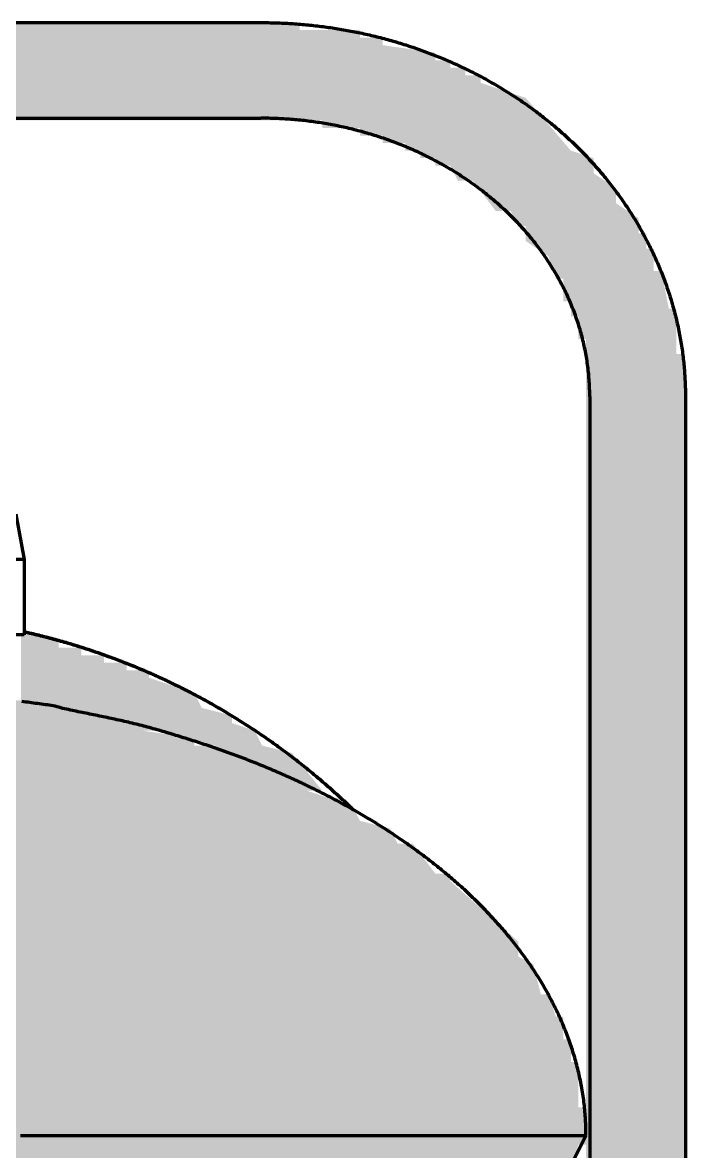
# Model space of a CAD drawing. Header units: millimetres. Extents: x 0 to 420, y 0 to 297.
# Drawn here: x 95.27 to 104.07, y 225.51 to 240.5 of the extents above; entities that cross this region are included whole.
import ezdxf

# ---------------------------------------------------------------- set-up
doc = ezdxf.new("R2010")
doc.units = ezdxf.units.MM
doc.layers.add('01-VISIBLE', color=7, linetype='CONTINUOUS', lineweight=70)
doc.layers.add('13-GRAFICA', color=30, linetype='CONTINUOUS', lineweight=18)

msp = doc.modelspace()

# ---------------------------------------------------------------- hatches: boundary and pattern name
at = {"layer": '13-GRAFICA', "true_color": 0xb21820}
h = msp.add_hatch(color=7, dxfattribs=at)
h.dxf.hatch_style = 1
h.paths.add_polyline_path([(81.95, 219), (81.95, 236.1), (82.05, 236.1), (82.05, 236.7), (82.15, 236.7), (82.15, 237), (82.25, 237), (82.25, 237.2), (82.35, 237.2), (82.35, 237.5), (82.45, 237.5), (82.55, 237.9), (82.85, 238.1), (82.85, 238.3), (83.15, 238.5), (83.15, 238.7), (83.45, 238.8), (84.05, 239.5), (84.25, 239.5), (84.25, 239.6), (84.45, 239.6), (84.45, 239.7), (84.65, 239.7), (84.65, 239.8), (84.85, 239.8), (84.85, 239.9), (85.05, 239.9), (85.05, 240), (85.25, 240), (85.25, 240.1), (85.95, 240.2), (85.95, 240.3), (86.25, 240.3), (86.25, 240.4), (87.05, 240.4), (87.05, 240.5), (98.95, 240.5), (98.95, 240.4), (99.75, 240.4), (99.75, 240.3), (100.05, 240.3), (100.05, 240.2), (100.75, 240.1), (100.75, 240), (100.95, 240), (100.95, 239.9), (101.15, 239.9), (101.15, 239.8), (101.35, 239.8), (101.35, 239.7), (101.95, 239.5), (102.55, 238.8), (102.85, 238.7), (102.85, 238.5), (103.15, 238.3), (103.15, 238.1), (103.45, 237.9), (103.45, 237.7), (103.55, 237.7), (103.55, 237.5), (103.65, 237.5), (103.65, 237.2), (103.75, 237.2), (103.85, 236.7), (103.95, 236.7), (103.95, 236.1), (104.05, 236.1), (104.05, 219), (103.95, 219), (103.75, 218.7), (103.55, 218.7), (103.45, 218.5), (103.25, 218.5), (103.15, 218.3), (102.95, 218.3), (102.95, 215.2), (102.75, 215.2), (102.75, 236.3), (102.65, 236.3), (102.65, 236.6), (102.55, 236.6), (102.55, 236.8), (102.45, 236.8), (102.45, 237.1), (102.35, 237.1), (102.25, 237.4), (101.95, 237.6), (101.95, 237.8), (101.85, 237.8), (101.75, 238), (101.55, 238), (101.25, 238.4), (101.05, 238.4), (100.95, 238.6), (100.75, 238.6), (100.75, 238.7), (100.55, 238.7), (100.55, 238.8), (100.35, 238.8), (100.35, 238.9), (100.05, 238.9), (100.05, 239), (99.75, 239), (99.75, 239.1), (99.25, 239.1), (99.25, 239.2), (86.75, 239.2), (86.75, 239.1), (86.25, 239.1), (86.25, 239), (85.65, 238.9), (85.65, 238.8), (85.05, 238.6), (84.95, 238.4), (84.75, 238.4), (84.45, 238), (84.25, 238), (84.25, 237.9), (84.05, 237.8), (84.05, 237.6), (83.75, 237.4), (83.75, 237.2), (83.55, 237.1), (83.55, 236.8), (83.45, 236.8), (83.35, 236.3), (83.25, 236.3), (83.25, 215.2), (83.05, 215.2), (83.05, 218.3), (82.85, 218.3), (82.75, 218.5), (82.55, 218.5), (82.45, 218.7), (82.25, 218.7), (82.25, 218.8)])
at = {"layer": '13-GRAFICA', "true_color": 0x202020}
h = msp.add_hatch(color=7, dxfattribs=at)
h.dxf.hatch_style = 1
h.paths.add_polyline_path([(98.55, 230.6), (98.35, 230.6), (98.35, 230.7), (98.05, 230.7), (98.05, 230.8), (97.85, 230.8), (97.85, 230.9), (97.15, 231), (97.15, 231.1), (96.85, 231.1), (96.85, 231.2), (95.95, 231.3), (95.95, 231.4), (95.35, 231.4), (95.35, 231.5), (95.25, 231.5), (95.25, 232.4), (95.75, 232.3), (95.75, 232.2), (96.05, 232.2), (96.05, 232.1), (96.35, 232.1), (96.35, 232), (96.65, 232), (96.65, 231.9), (96.95, 231.9), (96.95, 231.8), (97.55, 231.6), (97.65, 231.4), (98.05, 231.3), (98.05, 231.2), (98.35, 231.1), (98.45, 230.9), (98.85, 230.8), (99.25, 230.3), (99.05, 230.3), (99.05, 230.4), (98.85, 230.4), (98.85, 230.5), (98.55, 230.5)])
at = {"layer": '13-GRAFICA', "true_color": 0xb21820}
h = msp.add_hatch(color=7, dxfattribs=at)
h.dxf.hatch_style = 1
h.paths.add_polyline_path([(83.45, 225.3), (83.25, 225.8), (83.35, 225.8), (83.35, 226.1), (83.45, 226.1), (83.55, 226.6), (83.65, 226.6), (83.65, 226.8), (83.75, 226.8), (83.75, 227.1), (83.85, 227.1), (84.05, 227.7), (84.35, 227.9), (84.35, 228.1), (84.55, 228.2), (84.55, 228.4), (84.85, 228.6), (84.95, 228.9), (85.15, 228.9), (85.35, 229.2), (85.55, 229.2), (85.75, 229.5), (85.95, 229.5), (86.05, 229.7), (86.25, 229.7), (86.45, 230), (86.65, 230), (86.75, 230.2), (86.95, 230.2), (86.95, 230.3), (87.15, 230.3), (87.15, 230.4), (88.05, 230.6), (88.05, 230.7), (88.25, 230.7), (88.25, 230.8), (89.15, 231), (89.15, 231.1), (89.65, 231.2), (89.65, 231.3), (90.15, 231.3), (90.15, 231.4), (90.65, 231.4), (90.65, 231.5), (95.35, 231.5), (95.35, 231.4), (95.95, 231.4), (95.95, 231.3), (96.85, 231.2), (96.85, 231.1), (97.55, 231), (97.55, 230.9), (97.85, 230.9), (97.85, 230.8), (98.05, 230.8), (98.05, 230.7), (98.35, 230.7), (98.35, 230.6), (98.55, 230.6), (98.55, 230.5), (98.85, 230.5), (98.85, 230.4), (99.05, 230.4), (99.05, 230.3), (99.65, 230.1), (99.75, 229.9), (100.15, 229.8), (100.25, 229.6), (100.45, 229.6), (100.75, 229.2), (100.95, 229.2), (100.95, 229.1), (101.85, 228.3), (101.85, 228.1), (102.05, 228), (102.15, 227.6), (102.25, 227.6), (102.35, 227.3), (102.45, 227.3), (102.45, 227), (102.55, 227), (102.55, 226.7), (102.65, 226.7), (102.65, 226.1), (102.75, 226.1), (102.75, 225.6), (102.65, 225.6), (102.55, 225.3)])

# ---------------------------------------------------------------- linework, layer by layer
at = {"layer": '01-VISIBLE'}
for p, q in [((87.565, 240.5), (98.435, 240.5)), ((87.565, 239.23), (98.435, 239.23)), ((102.8, 235.5349), (102.8, 233.231)), ((104.07, 235.5349), (104.07, 233.231)), ((95.1811, 233.9752), (95.2902, 233.3701)), ((95.2902, 233.3701), (94.5402, 233.3701)), ((95.2902, 233.3701), (95.2902, 232.3691)), ((95.2902, 232.3691), (94.5402, 232.3691)), ((102.8, 230.731), (102.8, 219)), ((104.07, 230.731), (104.07, 219)), ((102.5125, 225.25), (102.75, 225.725))]:
    msp.add_line(p, q, dxfattribs=at)
for points in [[(98.435, 240.5), (98.46, 240.5), (98.4851, 240.4998), (98.5101, 240.4996), (98.5351, 240.4992), (98.5601, 240.4988), (98.5852, 240.4982), (98.6102, 240.4976), (98.6352, 240.4969), (98.6602, 240.496), (98.6852, 240.4951), (98.7102, 240.4941), (98.7352, 240.493), (98.7602, 240.4917), (98.7852, 240.4904), (98.8102, 240.489), (98.8352, 240.4875), (98.8602, 240.4859), (98.8852, 240.4842), (98.9101, 240.4824), (98.9351, 240.4804), (98.96, 240.4784), (98.985, 240.4763), (99.0099, 240.4741), (99.0348, 240.4718), (99.0597, 240.4695), (99.0846, 240.467), (99.1095, 240.4644), (99.1344, 240.4617), (99.1593, 240.4589), (99.1842, 240.456), (99.209, 240.453), (99.2338, 240.45), (99.2587, 240.4468), (99.2835, 240.4435), (99.3083, 240.4401), (99.3331, 240.4367), (99.3579, 240.4331), (99.3826, 240.4294), (99.4074, 240.4257), (99.4321, 240.4218), (99.4568, 240.4179), (99.4815, 240.4138), (99.5062, 240.4096), (99.5308, 240.4054), (99.5555, 240.401), (99.5801, 240.3966), (99.6047, 240.3921), (99.6293, 240.3874), (99.6539, 240.3827), (99.6785, 240.3778), (99.703, 240.3729), (99.7275, 240.3679), (99.752, 240.3628), (99.7765, 240.3575), (99.801, 240.3522), (99.8254, 240.3468), (99.8498, 240.3413), (99.8742, 240.3357), (99.8986, 240.3299), (99.9229, 240.3241), (99.9472, 240.3182), (99.9715, 240.3122), (99.9958, 240.3061), (100.0201, 240.2999), (100.0443, 240.2936), (100.0685, 240.2872), (100.0927, 240.2807), (100.1168, 240.2741), (100.1409, 240.2675), (100.165, 240.2607), (100.1891, 240.2538), (100.2131, 240.2468), (100.2371, 240.2397), (100.2611, 240.2326), (100.2851, 240.2253), (100.309, 240.2179), (100.3329, 240.2105), (100.3567, 240.2029), (100.3806, 240.1953), (100.4044, 240.1875), (100.4281, 240.1797), (100.4519, 240.1717), (100.4756, 240.1637), (100.4992, 240.1555), (100.5229, 240.1473), (100.5465, 240.1389), (100.57, 240.1305), (100.5936, 240.122), (100.6171, 240.1134), (100.6405, 240.1046), (100.6639, 240.0958), (100.6873, 240.0869), (100.7107, 240.0779), (100.734, 240.0688), (100.7573, 240.0596), (100.7805, 240.0503), (100.8037, 240.0409), (100.8269, 240.0314), (100.85, 240.0218), (100.8731, 240.0121), (100.8961, 240.0023), (100.9191, 239.9924), (100.942, 239.9825), (100.965, 239.9724), (100.9878, 239.9622), (101.0107, 239.952), (101.0334, 239.9416), (101.0562, 239.9311), (101.0789, 239.9206), (101.1015, 239.9099), (101.1241, 239.8992), (101.1467, 239.8884), (101.1692, 239.8774), (101.1917, 239.8664), (101.2141, 239.8553), (101.2365, 239.8441), (101.2588, 239.8327), (101.2811, 239.8213), (101.3033, 239.8098), (101.3255, 239.7982), (101.3476, 239.7865), (101.3697, 239.7747), (101.3917, 239.7628), (101.4137, 239.7509), (101.4356, 239.7388), (101.4575, 239.7266), (101.4793, 239.7144), (101.5011, 239.702), (101.5228, 239.6895), (101.5444, 239.677), (101.566, 239.6644), (101.5876, 239.6516), (101.6091, 239.6388), (101.6305, 239.6259), (101.6519, 239.6128), (101.6732, 239.5997), (101.6945, 239.5865), (101.7157, 239.5732), (101.7368, 239.5598), (101.7579, 239.5464), (101.7789, 239.5328), (101.7999, 239.5191), (101.8208, 239.5053), (101.8416, 239.4915), (101.8624, 239.4775), (101.8831, 239.4635), (101.9038, 239.4494), (101.9244, 239.4351), (101.9449, 239.4208), (101.9654, 239.4064), (101.9858, 239.3919), (102.0061, 239.3773), (102.0264, 239.3626), (102.0466, 239.3478), (102.0667, 239.333), (102.0868, 239.318), (102.1068, 239.3029), (102.1267, 239.2878), (102.1466, 239.2726), (102.1664, 239.2572), (102.1861, 239.2418), (102.2057, 239.2263), (102.2253, 239.2107), (102.2448, 239.195), (102.2642, 239.1793), (102.2836, 239.1634), (102.3029, 239.1475), (102.3221, 239.1314), (102.3412, 239.1153), (102.3603, 239.0991), (102.3793, 239.0828), (102.3982, 239.0664), (102.417, 239.0499), (102.4358, 239.0333), (102.4545, 239.0166), (102.4731, 238.9999), (102.4916, 238.9831), (102.51, 238.9661), (102.5284, 238.9491), (102.5467, 238.932), (102.5649, 238.9148), (102.583, 238.8976), (102.601, 238.8802), (102.619, 238.8628), (102.6368, 238.8452), (102.6546, 238.8276), (102.6723, 238.8099), (102.6899, 238.7921), (102.7075, 238.7743), (102.7249, 238.7563), (102.7423, 238.7383), (102.7595, 238.7202), (102.7767, 238.702), (102.7938, 238.6837), (102.8108, 238.6653), (102.8277, 238.6469), (102.8445, 238.6283), (102.8613, 238.6097), (102.8779, 238.591), (102.8945, 238.5722), (102.9109, 238.5534), (102.9273, 238.5344), (102.9435, 238.5154), (102.9597, 238.4963), (102.9758, 238.4771), (102.9918, 238.4579), (103.0077, 238.4385), (103.0235, 238.4191), (103.0392, 238.3996), (103.0548, 238.38), (103.0703, 238.3604), (103.0857, 238.3407), (103.101, 238.3209), (103.1162, 238.301), (103.1313, 238.281), (103.1463, 238.261), (103.1611, 238.2409), (103.1759, 238.2207), (103.1906, 238.2004), (103.2052, 238.1801), (103.2197, 238.1597), (103.2341, 238.1392), (103.2484, 238.1186), (103.2625, 238.098), (103.2766, 238.0773), (103.2906, 238.0565), (103.3044, 238.0357), (103.3182, 238.0147), (103.3318, 237.9938), (103.3453, 237.9727), (103.3588, 237.9516), (103.3721, 237.9304), (103.3853, 237.9091), (103.3983, 237.8878), (103.4113, 237.8664), (103.4242, 237.8449), (103.4369, 237.8234), (103.4496, 237.8018), (103.4621, 237.7801), (103.4745, 237.7584), (103.4868, 237.7366), (103.499, 237.7147), (103.5111, 237.6928), (103.523, 237.6708), (103.5349, 237.6487), (103.5466, 237.6266), (103.5582, 237.6044), (103.5696, 237.5822), (103.581, 237.5599), (103.5923, 237.5375), (103.6034, 237.5151), (103.6144, 237.4926), (103.6253, 237.4701), (103.636, 237.4475), (103.6467, 237.4248), (103.6572, 237.4021), (103.6676, 237.3793), (103.6778, 237.3565), (103.688, 237.3336), (103.698, 237.3107), (103.7079, 237.2877), (103.7177, 237.2647), (103.7273, 237.2416), (103.7369, 237.2184), (103.7463, 237.1952), (103.7555, 237.172), (103.7647, 237.1487), (103.7737, 237.1253), (103.7826, 237.1019), (103.7914, 237.0785), (103.8, 237.055), (103.8085, 237.0315), (103.8169, 237.0079), (103.8251, 236.9842), (103.8332, 236.9606), (103.8412, 236.9368), (103.849, 236.9131), (103.8568, 236.8893), (103.8643, 236.8654), (103.8718, 236.8415), (103.8791, 236.8176), (103.8863, 236.7936), (103.8934, 236.7696), (103.9003, 236.7455), (103.9071, 236.7214), (103.9137, 236.6973), (103.9202, 236.6732), (103.9266, 236.6489), (103.9329, 236.6247), (103.939, 236.6004), (103.945, 236.5761), (103.9508, 236.5518), (103.9565, 236.5274), (103.9621, 236.503), (103.9675, 236.4786), (103.9728, 236.4541), (103.9779, 236.4296), (103.983, 236.4051), (103.9878, 236.3806), (103.9926, 236.356), (103.9972, 236.3314), (104.0016, 236.3068), (104.006, 236.2821), (104.0101, 236.2574), (104.0142, 236.2327), (104.0181, 236.208), (104.0219, 236.1833), (104.0255, 236.1585), (104.029, 236.1337), (104.0323, 236.1089), (104.0355, 236.0841), (104.0386, 236.0592), (104.0415, 236.0344), (104.0443, 236.0095), (104.0469, 235.9846), (104.0494, 235.9597), (104.0517, 235.9348), (104.0539, 235.9099), (104.056, 235.8849), (104.0579, 235.86), (104.0597, 235.835), (104.0614, 235.81), (104.0629, 235.785), (104.0642, 235.76), (104.0654, 235.735), (104.0665, 235.71), (104.0674, 235.685), (104.0682, 235.66), (104.0689, 235.635), (104.0694, 235.61), (104.0697, 235.5849), (104.0699, 235.5599), (104.07, 235.5349)], [(102.8, 235.5349), (102.7999, 235.5599), (102.7996, 235.585), (102.7991, 235.61), (102.7984, 235.6351), (102.7975, 235.6601), (102.7964, 235.6852), (102.7951, 235.7102), (102.7935, 235.7352), (102.7918, 235.7602), (102.7899, 235.7852), (102.7878, 235.8102), (102.7855, 235.8351), (102.783, 235.86), (102.7803, 235.885), (102.7774, 235.9098), (102.7743, 235.9347), (102.771, 235.9595), (102.7675, 235.9844), (102.7637, 236.0091), (102.7598, 236.0339), (102.7558, 236.0586), (102.7515, 236.0833), (102.747, 236.108), (102.7423, 236.1326), (102.7374, 236.1572), (102.7323, 236.1817), (102.7271, 236.2062), (102.7216, 236.2307), (102.716, 236.2551), (102.7101, 236.2794), (102.7041, 236.3038), (102.6979, 236.328), (102.6914, 236.3523), (102.6848, 236.3764), (102.678, 236.4005), (102.6711, 236.4246), (102.6639, 236.4486), (102.6566, 236.4726), (102.649, 236.4965), (102.6413, 236.5203), (102.6334, 236.5441), (102.6253, 236.5678), (102.617, 236.5915), (102.6086, 236.6151), (102.6, 236.6386), (102.5912, 236.6621), (102.5822, 236.6854), (102.573, 236.7088), (102.5637, 236.732), (102.5542, 236.7552), (102.5445, 236.7783), (102.5346, 236.8014), (102.5246, 236.8243), (102.5144, 236.8472), (102.504, 236.87), (102.4935, 236.8928), (102.4828, 236.9154), (102.4719, 236.938), (102.4608, 236.9605), (102.4496, 236.9829), (102.4383, 237.0052), (102.4267, 237.0275), (102.415, 237.0496), (102.4032, 237.0717), (102.3912, 237.0937), (102.379, 237.1156), (102.3667, 237.1374), (102.3542, 237.1591), (102.3415, 237.1808), (102.3287, 237.2023), (102.3158, 237.2238), (102.3027, 237.2451), (102.2894, 237.2664), (102.276, 237.2876), (102.2625, 237.3086), (102.2488, 237.3296), (102.2349, 237.3505), (102.2209, 237.3713), (102.2068, 237.392), (102.1925, 237.4126), (102.1781, 237.4331), (102.1635, 237.4535), (102.1488, 237.4738), (102.134, 237.4939), (102.119, 237.514), (102.1039, 237.534), (102.0886, 237.5539), (102.0733, 237.5737), (102.0577, 237.5934), (102.0421, 237.6129), (102.0263, 237.6324), (102.0104, 237.6518), (101.9944, 237.671), (101.9782, 237.6902), (101.9619, 237.7092), (101.9455, 237.7282), (101.929, 237.747), (101.9123, 237.7657), (101.8955, 237.7843), (101.8786, 237.8028), (101.8616, 237.8212), (101.8445, 237.8395), (101.8272, 237.8576), (101.8098, 237.8757), (101.7923, 237.8936), (101.7747, 237.9115), (101.757, 237.9292), (101.7392, 237.9468), (101.7212, 237.9643), (101.7032, 237.9817), (101.685, 237.9989), (101.6668, 238.0161), (101.6484, 238.0331), (101.6299, 238.0501), (101.6113, 238.0669), (101.5926, 238.0836), (101.5738, 238.1002), (101.555, 238.1166), (101.536, 238.133), (101.5169, 238.1492), (101.4977, 238.1653), (101.4784, 238.1813), (101.459, 238.1972), (101.4395, 238.2129), (101.42, 238.2286), (101.4003, 238.2441), (101.3805, 238.2595), (101.3607, 238.2748), (101.3407, 238.29), (101.3207, 238.3051), (101.3006, 238.32), (101.2804, 238.3348), (101.2601, 238.3495), (101.2397, 238.3641), (101.2192, 238.3786), (101.1987, 238.3929), (101.1781, 238.4071), (101.1573, 238.4212), (101.1365, 238.4352), (101.1157, 238.4491), (101.0947, 238.4628), (101.0737, 238.4764), (101.0526, 238.4899), (101.0314, 238.5033), (101.0101, 238.5166), (100.9888, 238.5297), (100.9674, 238.5427), (100.9459, 238.5556), (100.9243, 238.5684), (100.9027, 238.5811), (100.881, 238.5936), (100.8592, 238.606), (100.8374, 238.6183), (100.8155, 238.6305), (100.7935, 238.6425), (100.7715, 238.6544), (100.7494, 238.6662), (100.7272, 238.6779), (100.705, 238.6895), (100.6827, 238.7009), (100.6603, 238.7122), (100.6379, 238.7234), (100.6154, 238.7345), (100.5929, 238.7455), (100.5703, 238.7563), (100.5476, 238.767), (100.5249, 238.7776), (100.5022, 238.7881), (100.4793, 238.7984), (100.4564, 238.8086), (100.4335, 238.8187), (100.4105, 238.8287), (100.3875, 238.8385), (100.3644, 238.8483), (100.3412, 238.8579), (100.3181, 238.8674), (100.2948, 238.8767), (100.2715, 238.886), (100.2482, 238.8951), (100.2248, 238.9041), (100.2014, 238.913), (100.1779, 238.9217), (100.1543, 238.9303), (100.1308, 238.9388), (100.1072, 238.9472), (100.0835, 238.9555), (100.0598, 238.9636), (100.0361, 238.9716), (100.0123, 238.9795), (99.9885, 238.9873), (99.9646, 238.9949), (99.9407, 239.0025), (99.9167, 239.0099), (99.8928, 239.0172), (99.8688, 239.0243), (99.8447, 239.0313), (99.8206, 239.0383), (99.7965, 239.0451), (99.7723, 239.0517), (99.7482, 239.0583), (99.7239, 239.0647), (99.6997, 239.071), (99.6754, 239.0772), (99.6511, 239.0832), (99.6267, 239.0892), (99.6024, 239.095), (99.5779, 239.1006), (99.5535, 239.1062), (99.5291, 239.1117), (99.5046, 239.117), (99.4801, 239.1222), (99.4555, 239.1273), (99.4309, 239.1322), (99.4064, 239.137), (99.3817, 239.1417), (99.3571, 239.1463), (99.3325, 239.1508), (99.3078, 239.1551), (99.2831, 239.1593), (99.2584, 239.1634), (99.2336, 239.1674), (99.2088, 239.1713), (99.1841, 239.175), (99.1593, 239.1786), (99.1345, 239.1821), (99.1096, 239.1854), (99.0848, 239.1887), (99.0599, 239.1918), (99.035, 239.1948), (99.0101, 239.1977), (98.9852, 239.2004), (98.9603, 239.2031), (98.9354, 239.2056), (98.9104, 239.2079), (98.8855, 239.2102), (98.8605, 239.2123), (98.8355, 239.2144), (98.8105, 239.2163), (98.7855, 239.218), (98.7605, 239.2197), (98.7355, 239.2212), (98.7105, 239.2226), (98.6855, 239.2239), (98.6605, 239.2251), (98.6354, 239.2261), (98.6104, 239.227), (98.5853, 239.2278), (98.5603, 239.2285), (98.5352, 239.229), (98.5102, 239.2295), (98.4851, 239.2298), (98.4601, 239.2299), (98.435, 239.23)], [(102.8, 233.231), (102.8, 233.206), (102.8, 233.181), (102.8, 233.156), (102.8, 233.131), (102.8, 233.106), (102.8, 233.081), (102.8, 233.056), (102.8, 233.031), (102.8, 233.006), (102.8, 232.981), (102.8, 232.956), (102.8, 232.931), (102.8, 232.906), (102.8, 232.881), (102.8, 232.856), (102.8, 232.831), (102.8, 232.806), (102.8, 232.781), (102.8, 232.756), (102.8, 232.731), (102.8, 232.706), (102.8, 232.681), (102.8, 232.656), (102.8, 232.631), (102.8, 232.606), (102.8, 232.581), (102.8, 232.556), (102.8, 232.531), (102.8, 232.506), (102.8, 232.481), (102.8, 232.456), (102.8, 232.431), (102.8, 232.406), (102.8, 232.381), (102.8, 232.356), (102.8, 232.331), (102.8, 232.306), (102.8, 232.281), (102.8, 232.256), (102.8, 232.231), (102.8, 232.206), (102.8, 232.181), (102.8, 232.156), (102.8, 232.131), (102.8, 232.106), (102.8, 232.081), (102.8, 232.056), (102.8, 232.031), (102.8, 232.006), (102.8, 231.981), (102.8, 231.956), (102.8, 231.931), (102.8, 231.906), (102.8, 231.881), (102.8, 231.856), (102.8, 231.831), (102.8, 231.806), (102.8, 231.781), (102.8, 231.756), (102.8, 231.731), (102.8, 231.706), (102.8, 231.681), (102.8, 231.656), (102.8, 231.631), (102.8, 231.606), (102.8, 231.581), (102.8, 231.556), (102.8, 231.531), (102.8, 231.506), (102.8, 231.481), (102.8, 231.456), (102.8, 231.431), (102.8, 231.406), (102.8, 231.381), (102.8, 231.356), (102.8, 231.331), (102.8, 231.306), (102.8, 231.281), (102.8, 231.256), (102.8, 231.231), (102.8, 231.206), (102.8, 231.181), (102.8, 231.156), (102.8, 231.131), (102.8, 231.106), (102.8, 231.081), (102.8, 231.056), (102.8, 231.031), (102.8, 231.006), (102.8, 230.981), (102.8, 230.956), (102.8, 230.931), (102.8, 230.906), (102.8, 230.881), (102.8, 230.856), (102.8, 230.831), (102.8, 230.806), (102.8, 230.781), (102.8, 230.756), (102.8, 230.731)], [(104.07, 233.231), (104.07, 233.206), (104.07, 233.181), (104.07, 233.156), (104.07, 233.131), (104.07, 233.106), (104.07, 233.081), (104.07, 233.056), (104.07, 233.031), (104.07, 233.006), (104.07, 232.981), (104.07, 232.956), (104.07, 232.931), (104.07, 232.906), (104.07, 232.881), (104.07, 232.856), (104.07, 232.831), (104.07, 232.806), (104.07, 232.781), (104.07, 232.756), (104.07, 232.731), (104.07, 232.706), (104.07, 232.681), (104.07, 232.656), (104.07, 232.631), (104.07, 232.606), (104.07, 232.581), (104.07, 232.556), (104.07, 232.531), (104.07, 232.506), (104.07, 232.481), (104.07, 232.456), (104.07, 232.431), (104.07, 232.406), (104.07, 232.381), (104.07, 232.356), (104.07, 232.331), (104.07, 232.306), (104.07, 232.281), (104.07, 232.256), (104.07, 232.231), (104.07, 232.206), (104.07, 232.181), (104.07, 232.156), (104.07, 232.131), (104.07, 232.106), (104.07, 232.081), (104.07, 232.056), (104.07, 232.031), (104.07, 232.006), (104.07, 231.981), (104.07, 231.956), (104.07, 231.931), (104.07, 231.906), (104.07, 231.881), (104.07, 231.856), (104.07, 231.831), (104.07, 231.806), (104.07, 231.781), (104.07, 231.756), (104.07, 231.731), (104.07, 231.706), (104.07, 231.681), (104.07, 231.656), (104.07, 231.631), (104.07, 231.606), (104.07, 231.581), (104.07, 231.556), (104.07, 231.531), (104.07, 231.506), (104.07, 231.481), (104.07, 231.456), (104.07, 231.431), (104.07, 231.406), (104.07, 231.381), (104.07, 231.356), (104.07, 231.331), (104.07, 231.306), (104.07, 231.281), (104.07, 231.256), (104.07, 231.231), (104.07, 231.206), (104.07, 231.181), (104.07, 231.156), (104.07, 231.131), (104.07, 231.106), (104.07, 231.081), (104.07, 231.056), (104.07, 231.031), (104.07, 231.006), (104.07, 230.981), (104.07, 230.956), (104.07, 230.931), (104.07, 230.906), (104.07, 230.881), (104.07, 230.856), (104.07, 230.831), (104.07, 230.806), (104.07, 230.781), (104.07, 230.756), (104.07, 230.731)], [(95.2902, 232.4118), (95.3146, 232.4063), (95.339, 232.4007), (95.3634, 232.3951), (95.3878, 232.3894), (95.4121, 232.3836), (95.4365, 232.3777), (95.4608, 232.3718), (95.4851, 232.3658), (95.5094, 232.3598), (95.5336, 232.3537), (95.5579, 232.3475), (95.5821, 232.3412), (95.6064, 232.3349), (95.6306, 232.3285), (95.6547, 232.3221), (95.6789, 232.3156), (95.7031, 232.309), (95.7272, 232.3023), (95.7513, 232.2956), (95.7754, 232.2888), (95.7995, 232.282), (95.8235, 232.2751), (95.8476, 232.2681), (95.8716, 232.2611), (95.8956, 232.254), (95.9196, 232.2468), (95.9435, 232.2395), (95.9675, 232.2322), (95.9914, 232.2249), (96.0153, 232.2174), (96.0392, 232.2099), (96.063, 232.2024), (96.0869, 232.1947), (96.1107, 232.187), (96.1345, 232.1793), (96.1582, 232.1714), (96.182, 232.1635), (96.2057, 232.1556), (96.2294, 232.1476), (96.2531, 232.1395), (96.2768, 232.1313), (96.3004, 232.1231), (96.324, 232.1148), (96.3476, 232.1065), (96.3712, 232.0981), (96.3948, 232.0896), (96.4183, 232.0811), (96.4418, 232.0725), (96.4653, 232.0638), (96.4887, 232.0551), (96.5122, 232.0463), (96.5356, 232.0374), (96.559, 232.0285), (96.5823, 232.0195), (96.6057, 232.0104), (96.629, 232.0013), (96.6523, 231.9921), (96.6755, 231.9829), (96.6987, 231.9736), (96.722, 231.9642), (96.7451, 231.9548), (96.7683, 231.9453), (96.7914, 231.9357), (96.8145, 231.9261), (96.8376, 231.9164), (96.8607, 231.9067), (96.8837, 231.8969), (96.9067, 231.887), (96.9297, 231.877), (96.9526, 231.867), (96.9755, 231.857), (96.9984, 231.8468), (97.0213, 231.8367), (97.0441, 231.8264), (97.0669, 231.8161), (97.0897, 231.8057), (97.1124, 231.7953), (97.1352, 231.7848), (97.1579, 231.7742), (97.1805, 231.7636), (97.2031, 231.7529), (97.2258, 231.7422), (97.2483, 231.7313), (97.2709, 231.7205), (97.2934, 231.7095), (97.3159, 231.6985), (97.3383, 231.6875), (97.3607, 231.6764), (97.3831, 231.6652), (97.4055, 231.6539), (97.4278, 231.6426), (97.4501, 231.6313), (97.4724, 231.6199), (97.4947, 231.6084), (97.5169, 231.5968), (97.539, 231.5852), (97.5612, 231.5736), (97.5833, 231.5618), (97.6054, 231.55), (97.6274, 231.5382), (97.6494, 231.5263), (97.6714, 231.5143), (97.6934, 231.5023), (97.7153, 231.4902), (97.7372, 231.4781), (97.759, 231.4659), (97.7808, 231.4536), (97.8026, 231.4413), (97.8244, 231.4289), (97.8461, 231.4164), (97.8678, 231.4039), (97.8894, 231.3914), (97.911, 231.3787), (97.9326, 231.3661), (97.9542, 231.3533), (97.9757, 231.3405), (97.9971, 231.3277), (98.0186, 231.3147), (98.04, 231.3018), (98.0613, 231.2887), (98.0827, 231.2756), (98.104, 231.2625), (98.1252, 231.2493), (98.1465, 231.236), (98.1676, 231.2227), (98.1888, 231.2093), (98.2099, 231.1959), (98.231, 231.1824), (98.252, 231.1688), (98.273, 231.1552), (98.294, 231.1415), (98.3149, 231.1278), (98.3358, 231.114), (98.3567, 231.1002), (98.3775, 231.0863), (98.3983, 231.0723), (98.419, 231.0583), (98.4397, 231.0442), (98.4604, 231.0301), (98.481, 231.0159), (98.5016, 231.0017), (98.5221, 230.9874), (98.5426, 230.973), (98.5631, 230.9586), (98.5835, 230.9442), (98.6039, 230.9296), (98.6243, 230.9151), (98.6446, 230.9004), (98.6648, 230.8858), (98.6851, 230.871), (98.7053, 230.8562), (98.7254, 230.8414), (98.7455, 230.8265), (98.7656, 230.8115), (98.7856, 230.7965), (98.8056, 230.7814), (98.8255, 230.7663), (98.8454, 230.7511), (98.8653, 230.7359), (98.8851, 230.7206), (98.9049, 230.7053), (98.9246, 230.6899), (98.9443, 230.6744), (98.964, 230.6589), (98.9836, 230.6434), (99.0031, 230.6278), (99.0227, 230.6121), (99.0422, 230.5964), (99.0616, 230.5806), (99.081, 230.5648), (99.1003, 230.5489), (99.1196, 230.533), (99.1389, 230.517), (99.1581, 230.501), (99.1773, 230.4849), (99.1964, 230.4687), (99.2155, 230.4526), (99.2346, 230.4363), (99.2536, 230.42), (99.2725, 230.4037), (99.2914, 230.3873), (99.3103, 230.3708), (99.3291, 230.3543), (99.3479, 230.3378), (99.3666, 230.3212), (99.3853, 230.3045), (99.4039, 230.2878), (99.4225, 230.2711), (99.4411, 230.2542), (99.4596, 230.2374), (99.478, 230.2205), (99.4965, 230.2035), (99.5148, 230.1865), (99.5331, 230.1695), (99.5514, 230.1524), (99.5696, 230.1352), (99.5878, 230.118), (99.6059, 230.1007), (99.624, 230.0834), (99.6421, 230.0661), (99.66, 230.0487)], [(95.2902, 232.4118), (95.3146, 232.4063), (95.339, 232.4007), (95.3634, 232.3951), (95.3878, 232.3894), (95.4121, 232.3836), (95.4365, 232.3777), (95.4608, 232.3718), (95.4851, 232.3658), (95.5094, 232.3598), (95.5336, 232.3537), (95.5579, 232.3475), (95.5821, 232.3412), (95.6064, 232.3349), (95.6306, 232.3285), (95.6547, 232.3221), (95.6789, 232.3156), (95.7031, 232.309), (95.7272, 232.3023), (95.7513, 232.2956), (95.7754, 232.2888), (95.7995, 232.282), (95.8235, 232.2751), (95.8476, 232.2681), (95.8716, 232.2611), (95.8956, 232.254), (95.9196, 232.2468), (95.9435, 232.2395), (95.9675, 232.2322), (95.9914, 232.2249), (96.0153, 232.2174), (96.0392, 232.2099), (96.063, 232.2024), (96.0869, 232.1947), (96.1107, 232.187), (96.1345, 232.1793), (96.1582, 232.1714), (96.182, 232.1635), (96.2057, 232.1556), (96.2294, 232.1476), (96.2531, 232.1395), (96.2768, 232.1313), (96.3004, 232.1231), (96.324, 232.1148), (96.3476, 232.1065), (96.3712, 232.0981), (96.3948, 232.0896), (96.4183, 232.0811), (96.4418, 232.0725), (96.4653, 232.0638), (96.4887, 232.0551), (96.5122, 232.0463), (96.5356, 232.0374), (96.559, 232.0285), (96.5823, 232.0195), (96.6057, 232.0104), (96.629, 232.0013), (96.6523, 231.9921), (96.6755, 231.9829), (96.6987, 231.9736), (96.722, 231.9642), (96.7451, 231.9548), (96.7683, 231.9453), (96.7914, 231.9357), (96.8145, 231.9261), (96.8376, 231.9164), (96.8607, 231.9067), (96.8837, 231.8969), (96.9067, 231.887), (96.9297, 231.877), (96.9526, 231.867), (96.9755, 231.857), (96.9984, 231.8468), (97.0213, 231.8367), (97.0441, 231.8264), (97.0669, 231.8161), (97.0897, 231.8057), (97.1124, 231.7953), (97.1352, 231.7848), (97.1579, 231.7742), (97.1805, 231.7636), (97.2031, 231.7529), (97.2258, 231.7422), (97.2483, 231.7313), (97.2709, 231.7205), (97.2934, 231.7095), (97.3159, 231.6985), (97.3383, 231.6875), (97.3607, 231.6764), (97.3831, 231.6652), (97.4055, 231.6539), (97.4278, 231.6426), (97.4501, 231.6313), (97.4724, 231.6199), (97.4947, 231.6084), (97.5169, 231.5968), (97.539, 231.5852), (97.5612, 231.5736), (97.5833, 231.5618), (97.6054, 231.55), (97.6274, 231.5382), (97.6494, 231.5263), (97.6714, 231.5143), (97.6934, 231.5023), (97.7153, 231.4902), (97.7372, 231.4781), (97.759, 231.4659), (97.7808, 231.4536), (97.8026, 231.4413), (97.8244, 231.4289), (97.8461, 231.4164), (97.8678, 231.4039), (97.8894, 231.3914), (97.911, 231.3787), (97.9326, 231.3661), (97.9542, 231.3533), (97.9757, 231.3405), (97.9971, 231.3277), (98.0186, 231.3147), (98.04, 231.3018), (98.0613, 231.2887), (98.0827, 231.2756), (98.104, 231.2625), (98.1252, 231.2493), (98.1465, 231.236), (98.1676, 231.2227), (98.1888, 231.2093), (98.2099, 231.1959), (98.231, 231.1824), (98.252, 231.1688), (98.273, 231.1552), (98.294, 231.1415), (98.3149, 231.1278), (98.3358, 231.114), (98.3567, 231.1002), (98.3775, 231.0863), (98.3983, 231.0723), (98.419, 231.0583), (98.4397, 231.0442), (98.4604, 231.0301), (98.481, 231.0159), (98.5016, 231.0017), (98.5221, 230.9874), (98.5426, 230.973), (98.5631, 230.9586), (98.5835, 230.9442), (98.6039, 230.9296), (98.6243, 230.9151), (98.6446, 230.9004), (98.6648, 230.8858), (98.6851, 230.871), (98.7053, 230.8562), (98.7254, 230.8414), (98.7455, 230.8265), (98.7656, 230.8115), (98.7856, 230.7965), (98.8056, 230.7814), (98.8255, 230.7663), (98.8454, 230.7511), (98.8653, 230.7359), (98.8851, 230.7206), (98.9049, 230.7053), (98.9246, 230.6899), (98.9443, 230.6744), (98.964, 230.6589), (98.9836, 230.6434), (99.0031, 230.6278), (99.0227, 230.6121), (99.0422, 230.5964), (99.0616, 230.5806), (99.081, 230.5648), (99.1003, 230.5489), (99.1196, 230.533), (99.1389, 230.517), (99.1581, 230.501), (99.1773, 230.4849), (99.1964, 230.4687), (99.2155, 230.4526), (99.2346, 230.4363), (99.2536, 230.42), (99.2725, 230.4037), (99.2914, 230.3873), (99.3103, 230.3708), (99.3291, 230.3543), (99.3479, 230.3378), (99.3666, 230.3212), (99.3853, 230.3045), (99.4039, 230.2878), (99.4225, 230.2711), (99.4411, 230.2542), (99.4596, 230.2374), (99.478, 230.2205), (99.4965, 230.2035), (99.5148, 230.1865), (99.5331, 230.1695), (99.5514, 230.1524), (99.5696, 230.1352), (99.5878, 230.118), (99.6059, 230.1007), (99.624, 230.0834), (99.6421, 230.0661), (99.66, 230.0487)], [(95.2902, 232.4118), (95.3146, 232.4063), (95.339, 232.4007), (95.3634, 232.3951), (95.3878, 232.3894), (95.4121, 232.3836), (95.4365, 232.3777), (95.4608, 232.3718), (95.4851, 232.3658), (95.5094, 232.3598), (95.5336, 232.3537), (95.5579, 232.3475), (95.5821, 232.3412), (95.6064, 232.3349), (95.6306, 232.3285), (95.6547, 232.3221), (95.6789, 232.3156), (95.7031, 232.309), (95.7272, 232.3023), (95.7513, 232.2956), (95.7754, 232.2888), (95.7995, 232.282), (95.8235, 232.2751), (95.8476, 232.2681), (95.8716, 232.2611), (95.8956, 232.254), (95.9196, 232.2468), (95.9435, 232.2395), (95.9675, 232.2322), (95.9914, 232.2249), (96.0153, 232.2174), (96.0392, 232.2099), (96.063, 232.2024), (96.0869, 232.1947), (96.1107, 232.187), (96.1345, 232.1793), (96.1582, 232.1714), (96.182, 232.1635), (96.2057, 232.1556), (96.2294, 232.1476), (96.2531, 232.1395), (96.2768, 232.1313), (96.3004, 232.1231), (96.324, 232.1148), (96.3476, 232.1065), (96.3712, 232.0981), (96.3948, 232.0896), (96.4183, 232.0811), (96.4418, 232.0725), (96.4653, 232.0638), (96.4887, 232.0551), (96.5122, 232.0463), (96.5356, 232.0374), (96.559, 232.0285), (96.5823, 232.0195), (96.6057, 232.0104), (96.629, 232.0013), (96.6523, 231.9921), (96.6755, 231.9829), (96.6987, 231.9736), (96.722, 231.9642), (96.7451, 231.9548), (96.7683, 231.9453), (96.7914, 231.9357), (96.8145, 231.9261), (96.8376, 231.9164), (96.8607, 231.9067), (96.8837, 231.8969), (96.9067, 231.887), (96.9297, 231.877), (96.9526, 231.867), (96.9755, 231.857), (96.9984, 231.8468), (97.0213, 231.8367), (97.0441, 231.8264), (97.0669, 231.8161), (97.0897, 231.8057), (97.1124, 231.7953), (97.1352, 231.7848), (97.1579, 231.7742), (97.1805, 231.7636), (97.2031, 231.7529), (97.2258, 231.7422), (97.2483, 231.7313), (97.2709, 231.7205), (97.2934, 231.7095), (97.3159, 231.6985), (97.3383, 231.6875), (97.3607, 231.6764), (97.3831, 231.6652), (97.4055, 231.6539), (97.4278, 231.6426), (97.4501, 231.6313), (97.4724, 231.6199), (97.4947, 231.6084), (97.5169, 231.5968), (97.539, 231.5852), (97.5612, 231.5736), (97.5833, 231.5618), (97.6054, 231.55), (97.6274, 231.5382), (97.6494, 231.5263), (97.6714, 231.5143), (97.6934, 231.5023), (97.7153, 231.4902), (97.7372, 231.4781), (97.759, 231.4659), (97.7808, 231.4536), (97.8026, 231.4413), (97.8244, 231.4289), (97.8461, 231.4164), (97.8678, 231.4039), (97.8894, 231.3914), (97.911, 231.3787), (97.9326, 231.3661), (97.9542, 231.3533), (97.9757, 231.3405), (97.9971, 231.3277), (98.0186, 231.3147), (98.04, 231.3018), (98.0613, 231.2887), (98.0827, 231.2756), (98.104, 231.2625), (98.1252, 231.2493), (98.1465, 231.236), (98.1676, 231.2227), (98.1888, 231.2093), (98.2099, 231.1959), (98.231, 231.1824), (98.252, 231.1688), (98.273, 231.1552), (98.294, 231.1415), (98.3149, 231.1278), (98.3358, 231.114), (98.3567, 231.1002), (98.3775, 231.0863), (98.3983, 231.0723), (98.419, 231.0583), (98.4397, 231.0442), (98.4604, 231.0301), (98.481, 231.0159), (98.5016, 231.0017), (98.5221, 230.9874), (98.5426, 230.973), (98.5631, 230.9586), (98.5835, 230.9442), (98.6039, 230.9296), (98.6243, 230.9151), (98.6446, 230.9004), (98.6648, 230.8858), (98.6851, 230.871), (98.7053, 230.8562), (98.7254, 230.8414), (98.7455, 230.8265), (98.7656, 230.8115), (98.7856, 230.7965), (98.8056, 230.7814), (98.8255, 230.7663), (98.8454, 230.7511), (98.8653, 230.7359), (98.8851, 230.7206), (98.9049, 230.7053), (98.9246, 230.6899), (98.9443, 230.6744), (98.964, 230.6589), (98.9836, 230.6434), (99.0031, 230.6278), (99.0227, 230.6121), (99.0422, 230.5964), (99.0616, 230.5806), (99.081, 230.5648), (99.1003, 230.5489), (99.1196, 230.533), (99.1389, 230.517), (99.1581, 230.501), (99.1773, 230.4849), (99.1964, 230.4687), (99.2155, 230.4526), (99.2346, 230.4363), (99.2536, 230.42), (99.2725, 230.4037), (99.2914, 230.3873), (99.3103, 230.3708), (99.3291, 230.3543), (99.3479, 230.3378), (99.3666, 230.3212), (99.3853, 230.3045), (99.4039, 230.2878), (99.4225, 230.2711), (99.4411, 230.2542), (99.4596, 230.2374), (99.478, 230.2205), (99.4965, 230.2035), (99.5148, 230.1865), (99.5331, 230.1695), (99.5514, 230.1524), (99.5696, 230.1352), (99.5878, 230.118), (99.6059, 230.1007), (99.624, 230.0834), (99.6421, 230.0661), (99.66, 230.0487)], [(95.2902, 232.4118), (95.3146, 232.4063), (95.339, 232.4007), (95.3634, 232.3951), (95.3878, 232.3894), (95.4121, 232.3836), (95.4365, 232.3777), (95.4608, 232.3718), (95.4851, 232.3658), (95.5094, 232.3598), (95.5336, 232.3537), (95.5579, 232.3475), (95.5821, 232.3412), (95.6064, 232.3349), (95.6306, 232.3285), (95.6547, 232.3221), (95.6789, 232.3156), (95.7031, 232.309), (95.7272, 232.3023), (95.7513, 232.2956), (95.7754, 232.2888), (95.7995, 232.282), (95.8235, 232.2751), (95.8476, 232.2681), (95.8716, 232.2611), (95.8956, 232.254), (95.9196, 232.2468), (95.9435, 232.2395), (95.9675, 232.2322), (95.9914, 232.2249), (96.0153, 232.2174), (96.0392, 232.2099), (96.063, 232.2024), (96.0869, 232.1947), (96.1107, 232.187), (96.1345, 232.1793), (96.1582, 232.1714), (96.182, 232.1635), (96.2057, 232.1556), (96.2294, 232.1476), (96.2531, 232.1395), (96.2768, 232.1313), (96.3004, 232.1231), (96.324, 232.1148), (96.3476, 232.1065), (96.3712, 232.0981), (96.3948, 232.0896), (96.4183, 232.0811), (96.4418, 232.0725), (96.4653, 232.0638), (96.4887, 232.0551), (96.5122, 232.0463), (96.5356, 232.0374), (96.559, 232.0285), (96.5823, 232.0195), (96.6057, 232.0104), (96.629, 232.0013), (96.6523, 231.9921), (96.6755, 231.9829), (96.6987, 231.9736), (96.722, 231.9642), (96.7451, 231.9548), (96.7683, 231.9453), (96.7914, 231.9357), (96.8145, 231.9261), (96.8376, 231.9164), (96.8607, 231.9067), (96.8837, 231.8969), (96.9067, 231.887), (96.9297, 231.877), (96.9526, 231.867), (96.9755, 231.857), (96.9984, 231.8468), (97.0213, 231.8367), (97.0441, 231.8264), (97.0669, 231.8161), (97.0897, 231.8057), (97.1124, 231.7953), (97.1352, 231.7848), (97.1579, 231.7742), (97.1805, 231.7636), (97.2031, 231.7529), (97.2258, 231.7422), (97.2483, 231.7313), (97.2709, 231.7205), (97.2934, 231.7095), (97.3159, 231.6985), (97.3383, 231.6875), (97.3607, 231.6764), (97.3831, 231.6652), (97.4055, 231.6539), (97.4278, 231.6426), (97.4501, 231.6313), (97.4724, 231.6199), (97.4947, 231.6084), (97.5169, 231.5968), (97.539, 231.5852), (97.5612, 231.5736), (97.5833, 231.5618), (97.6054, 231.55), (97.6274, 231.5382), (97.6494, 231.5263), (97.6714, 231.5143), (97.6934, 231.5023), (97.7153, 231.4902), (97.7372, 231.4781), (97.759, 231.4659), (97.7808, 231.4536), (97.8026, 231.4413), (97.8244, 231.4289), (97.8461, 231.4164), (97.8678, 231.4039), (97.8894, 231.3914), (97.911, 231.3787), (97.9326, 231.3661), (97.9542, 231.3533), (97.9757, 231.3405), (97.9971, 231.3277), (98.0186, 231.3147), (98.04, 231.3018), (98.0613, 231.2887), (98.0827, 231.2756), (98.104, 231.2625), (98.1252, 231.2493), (98.1465, 231.236), (98.1676, 231.2227), (98.1888, 231.2093), (98.2099, 231.1959), (98.231, 231.1824), (98.252, 231.1688), (98.273, 231.1552), (98.294, 231.1415), (98.3149, 231.1278), (98.3358, 231.114), (98.3567, 231.1002), (98.3775, 231.0863), (98.3983, 231.0723), (98.419, 231.0583), (98.4397, 231.0442), (98.4604, 231.0301), (98.481, 231.0159), (98.5016, 231.0017), (98.5221, 230.9874), (98.5426, 230.973), (98.5631, 230.9586), (98.5835, 230.9442), (98.6039, 230.9296), (98.6243, 230.9151), (98.6446, 230.9004), (98.6648, 230.8858), (98.6851, 230.871), (98.7053, 230.8562), (98.7254, 230.8414), (98.7455, 230.8265), (98.7656, 230.8115), (98.7856, 230.7965), (98.8056, 230.7814), (98.8255, 230.7663), (98.8454, 230.7511), (98.8653, 230.7359), (98.8851, 230.7206), (98.9049, 230.7053), (98.9246, 230.6899), (98.9443, 230.6744), (98.964, 230.6589), (98.9836, 230.6434), (99.0031, 230.6278), (99.0227, 230.6121), (99.0422, 230.5964), (99.0616, 230.5806), (99.081, 230.5648), (99.1003, 230.5489), (99.1196, 230.533), (99.1389, 230.517), (99.1581, 230.501), (99.1773, 230.4849), (99.1964, 230.4687), (99.2155, 230.4526), (99.2346, 230.4363), (99.2536, 230.42), (99.2725, 230.4037), (99.2914, 230.3873), (99.3103, 230.3708), (99.3291, 230.3543), (99.3479, 230.3378), (99.3666, 230.3212), (99.3853, 230.3045), (99.4039, 230.2878), (99.4225, 230.2711), (99.4411, 230.2542), (99.4596, 230.2374), (99.478, 230.2205), (99.4965, 230.2035), (99.5148, 230.1865), (99.5331, 230.1695), (99.5514, 230.1524), (99.5696, 230.1352), (99.5878, 230.118), (99.6059, 230.1007), (99.624, 230.0834), (99.6421, 230.0661), (99.66, 230.0487)], [(99.6596, 230.0489), (99.6416, 230.0663), (99.6236, 230.0837), (99.6055, 230.101), (99.5874, 230.1182), (99.5692, 230.1354), (99.551, 230.1526), (99.5327, 230.1697), (99.5144, 230.1867), (99.496, 230.2037), (99.4776, 230.2207), (99.4592, 230.2376), (99.4407, 230.2544), (99.4221, 230.2712), (99.4035, 230.288), (99.3849, 230.3047), (99.3662, 230.3213), (99.3475, 230.3379), (99.3287, 230.3545), (99.3099, 230.371), (99.291, 230.3874), (99.2721, 230.4038), (99.2531, 230.4202), (99.2341, 230.4364), (99.2151, 230.4527), (99.196, 230.4689), (99.1769, 230.485), (99.1577, 230.5011), (99.1385, 230.5171), (99.1192, 230.5331), (99.0999, 230.549), (99.0806, 230.5649), (99.0612, 230.5807), (99.0417, 230.5964), (99.0223, 230.6122), (99.0027, 230.6278), (98.9832, 230.6434), (98.9636, 230.659), (98.9439, 230.6745), (98.9242, 230.6899), (98.9045, 230.7053), (98.8847, 230.7206), (98.8649, 230.7359), (98.8451, 230.7511), (98.8252, 230.7663), (98.8052, 230.7814), (98.7852, 230.7965), (98.7652, 230.8115), (98.7451, 230.8265), (98.725, 230.8414), (98.7049, 230.8562), (98.6847, 230.871), (98.6645, 230.8857), (98.6442, 230.9004), (98.6239, 230.915), (98.6035, 230.9296), (98.5832, 230.9441), (98.5627, 230.9586), (98.5423, 230.973), (98.5218, 230.9873), (98.5012, 231.0016), (98.4806, 231.0158), (98.46, 231.03), (98.4394, 231.0441), (98.4187, 231.0582), (98.3979, 231.0722), (98.3771, 231.0862), (98.3563, 231.1001), (98.3355, 231.1139), (98.3146, 231.1277), (98.2937, 231.1414), (98.2727, 231.1551), (98.2517, 231.1687), (98.2307, 231.1822), (98.2096, 231.1957), (98.1885, 231.2091), (98.1673, 231.2225), (98.1461, 231.2358), (98.1249, 231.2491), (98.1037, 231.2623), (98.0824, 231.2755), (98.061, 231.2885), (98.0397, 231.3016), (98.0183, 231.3145), (97.9968, 231.3274), (97.9754, 231.3403), (97.9538, 231.3531), (97.9323, 231.3658), (97.9107, 231.3785), (97.8891, 231.3911), (97.8675, 231.4037), (97.8458, 231.4162), (97.8241, 231.4286), (97.8023, 231.441), (97.7805, 231.4533), (97.7587, 231.4656), (97.7369, 231.4778), (97.715, 231.4899), (97.6931, 231.502), (97.6711, 231.514), (97.6492, 231.526), (97.6271, 231.5379), (97.6051, 231.5497), (97.583, 231.5615), (97.5609, 231.5732), (97.5388, 231.5849), (97.5166, 231.5965), (97.4944, 231.608), (97.4722, 231.6195), (97.4499, 231.6309), (97.4276, 231.6423), (97.4053, 231.6536), (97.3829, 231.6648), (97.3605, 231.676), (97.3381, 231.6871), (97.3156, 231.6982), (97.2931, 231.7092), (97.2706, 231.7201), (97.2481, 231.731), (97.2255, 231.7418), (97.2029, 231.7525), (97.1803, 231.7632), (97.1576, 231.7738), (97.1349, 231.7844), (97.1122, 231.7949), (97.0895, 231.8053), (97.0667, 231.8157), (97.0439, 231.826), (97.0211, 231.8362), (96.9982, 231.8464), (96.9753, 231.8565), (96.9524, 231.8666), (96.9295, 231.8766), (96.9065, 231.8865), (96.8835, 231.8964), (96.8605, 231.9062), (96.8374, 231.9159), (96.8143, 231.9256), (96.7912, 231.9352), (96.7681, 231.9448), (96.745, 231.9543), (96.7218, 231.9637), (96.6986, 231.9731), (96.6753, 231.9824), (96.6521, 231.9916), (96.6288, 232.0008), (96.6055, 232.0099), (96.5822, 232.0189), (96.5588, 232.0279), (96.5354, 232.0368), (96.512, 232.0457), (96.4886, 232.0545), (96.4651, 232.0632), (96.4417, 232.0719), (96.4181, 232.0805), (96.3946, 232.089), (96.3711, 232.0975), (96.3475, 232.1059), (96.3239, 232.1142), (96.3003, 232.1225), (96.2767, 232.1307), (96.253, 232.1388), (96.2293, 232.1469), (96.2056, 232.1549), (96.1819, 232.1629), (96.1581, 232.1708), (96.1344, 232.1786), (96.1106, 232.1864), (96.0867, 232.194), (96.0629, 232.2017), (96.0391, 232.2092), (96.0152, 232.2167), (95.9913, 232.2242), (95.9674, 232.2315), (95.9434, 232.2388), (95.9195, 232.2461), (95.8955, 232.2532), (95.8715, 232.2603), (95.8475, 232.2674), (95.8235, 232.2743), (95.7994, 232.2812), (95.7753, 232.2881), (95.7512, 232.2949), (95.7271, 232.3016), (95.703, 232.3082), (95.6789, 232.3148), (95.6547, 232.3213), (95.6305, 232.3277), (95.6063, 232.3341), (95.5821, 232.3404), (95.5579, 232.3467), (95.5336, 232.3528), (95.5093, 232.359), (95.4851, 232.365), (95.4608, 232.371), (95.4364, 232.3769), (95.4121, 232.3827), (95.3878, 232.3885), (95.3634, 232.3942), (95.339, 232.3999), (95.3146, 232.4055), (95.2902, 232.411)], [(102.75, 225.725), (102.7499, 225.7512), (102.7496, 225.7774), (102.7491, 225.8036), (102.7485, 225.8299), (102.7476, 225.8561), (102.7466, 225.8823), (102.7453, 225.9084), (102.7439, 225.9346), (102.7423, 225.9608), (102.7405, 225.9869), (102.7385, 226.0131), (102.7363, 226.0392), (102.7339, 226.0653), (102.7313, 226.0914), (102.7286, 226.1175), (102.7256, 226.1435), (102.7225, 226.1695), (102.7192, 226.1956), (102.7156, 226.2215), (102.7119, 226.2475), (102.7081, 226.2734), (102.704, 226.2993), (102.6997, 226.3252), (102.6953, 226.351), (102.6907, 226.3768), (102.6859, 226.4026), (102.6809, 226.4283), (102.6757, 226.454), (102.6704, 226.4797), (102.6649, 226.5053), (102.6592, 226.5309), (102.6533, 226.5565), (102.6473, 226.582), (102.641, 226.6075), (102.6346, 226.6329), (102.6281, 226.6583), (102.6213, 226.6836), (102.6144, 226.7089), (102.6073, 226.7341), (102.6, 226.7593), (102.5926, 226.7844), (102.585, 226.8095), (102.5772, 226.8346), (102.5693, 226.8596), (102.5612, 226.8845), (102.5529, 226.9094), (102.5445, 226.9342), (102.5359, 226.959), (102.5271, 226.9837), (102.5182, 227.0083), (102.5091, 227.0329), (102.4998, 227.0574), (102.4904, 227.0819), (102.4809, 227.1063), (102.4712, 227.1307), (102.4613, 227.155), (102.4513, 227.1792), (102.4411, 227.2033), (102.4308, 227.2274), (102.4203, 227.2515), (102.4097, 227.2754), (102.3989, 227.2993), (102.388, 227.3232), (102.3769, 227.3469), (102.3657, 227.3706), (102.3544, 227.3943), (102.3429, 227.4178), (102.3312, 227.4413), (102.3195, 227.4648), (102.3075, 227.4881), (102.2955, 227.5114), (102.2833, 227.5346), (102.271, 227.5578), (102.2585, 227.5808), (102.2459, 227.6038), (102.2332, 227.6267), (102.2204, 227.6496), (102.2074, 227.6724), (102.1943, 227.6951), (102.181, 227.7177), (102.1677, 227.7403), (102.1542, 227.7627), (102.1406, 227.7851), (102.1268, 227.8075), (102.113, 227.8297), (102.099, 227.8519), (102.0849, 227.874), (102.0707, 227.896), (102.0564, 227.918), (102.0419, 227.9399), (102.0273, 227.9617), (102.0127, 227.9834), (101.9979, 228.005), (101.983, 228.0266), (101.9679, 228.0481), (101.9528, 228.0695), (101.9376, 228.0908), (101.9222, 228.1121), (101.9068, 228.1333), (101.8912, 228.1544), (101.8756, 228.1754), (101.8598, 228.1963), (101.8439, 228.2172), (101.828, 228.238), (101.8119, 228.2587), (101.7957, 228.2793), (101.7794, 228.2999), (101.7631, 228.3204), (101.7466, 228.3408), (101.73, 228.3611), (101.7134, 228.3813), (101.6966, 228.4015), (101.6798, 228.4216), (101.6628, 228.4416), (101.6458, 228.4615), (101.6287, 228.4814), (101.6115, 228.5012), (101.5942, 228.5208), (101.5768, 228.5405), (101.5593, 228.56), (101.5417, 228.5795), (101.5241, 228.5989), (101.5063, 228.6182), (101.4885, 228.6374), (101.4706, 228.6565), (101.4526, 228.6756), (101.4346, 228.6946), (101.4164, 228.7135), (101.3982, 228.7324), (101.3799, 228.7512), (101.3615, 228.7698), (101.3431, 228.7885), (101.3245, 228.807), (101.3059, 228.8255), (101.2872, 228.8438), (101.2684, 228.8621), (101.2496, 228.8804), (101.2307, 228.8985), (101.2117, 228.9166), (101.1926, 228.9346), (101.1735, 228.9525), (101.1543, 228.9704), (101.1351, 228.9882), (101.1157, 229.0059), (101.0963, 229.0235), (101.0768, 229.0411), (101.0573, 229.0585), (101.0377, 229.0759), (101.018, 229.0933), (100.9983, 229.1105), (100.9785, 229.1277), (100.9586, 229.1448), (100.9387, 229.1619), (100.9187, 229.1788), (100.8986, 229.1957), (100.8785, 229.2125), (100.8584, 229.2293), (100.8381, 229.2459), (100.8178, 229.2625), (100.7975, 229.2791), (100.7771, 229.2955), (100.7566, 229.3119), (100.7361, 229.3282), (100.7155, 229.3444), (100.6948, 229.3606), (100.6741, 229.3767), (100.6534, 229.3927), (100.6326, 229.4086), (100.6117, 229.4245), (100.5908, 229.4403), (100.5698, 229.4561), (100.5488, 229.4717), (100.5277, 229.4873), (100.5066, 229.5029), (100.4854, 229.5183), (100.4642, 229.5337), (100.4429, 229.549), (100.4216, 229.5643), (100.4002, 229.5795), (100.3788, 229.5946), (100.3573, 229.6096), (100.3358, 229.6246), (100.3143, 229.6395), (100.2926, 229.6543), (100.271, 229.6691), (100.2493, 229.6838), (100.2275, 229.6984), (100.2057, 229.713), (100.1839, 229.7275), (100.162, 229.7419), (100.1401, 229.7563), (100.1181, 229.7706), (100.0961, 229.7848), (100.074, 229.799), (100.0519, 229.8131), (100.0298, 229.8272), (100.0076, 229.8411), (99.9854, 229.855), (99.9631, 229.8689), (99.9408, 229.8826), (99.9185, 229.8964), (99.8961, 229.91), (99.8737, 229.9236), (99.8512, 229.9371), (99.8287, 229.9506), (99.8062, 229.9639), (99.7836, 229.9773), (99.761, 229.9905), (99.7383, 230.0037), (99.7156, 230.0169), (99.6929, 230.0299), (99.6701, 230.0429), (99.6473, 230.0559), (99.6245, 230.0688), (99.6016, 230.0816), (99.5787, 230.0943), (99.5558, 230.107), (99.5328, 230.1196), (99.5098, 230.1322), (99.4867, 230.1447), (99.4637, 230.1572), (99.4406, 230.1695), (99.4174, 230.1819), (99.3942, 230.1941), (99.371, 230.2063), (99.3478, 230.2184), (99.3245, 230.2305), (99.3012, 230.2425), (99.2779, 230.2545), (99.2545, 230.2664), (99.2311, 230.2782), (99.2077, 230.29), (99.1842, 230.3017), (99.1608, 230.3133), (99.1372, 230.3249), (99.1137, 230.3365), (99.0901, 230.3479), (99.0665, 230.3594), (99.0429, 230.3707), (99.0193, 230.382), (98.9956, 230.3933), (98.9719, 230.4045), (98.9481, 230.4156), (98.9244, 230.4267), (98.9006, 230.4377), (98.8768, 230.4487), (98.8529, 230.4596), (98.8291, 230.4705), (98.8052, 230.4813), (98.7813, 230.492), (98.7573, 230.5027), (98.7334, 230.5133), (98.7094, 230.5239), (98.6854, 230.5344), (98.6613, 230.5449), (98.6373, 230.5553), (98.6132, 230.5657), (98.5891, 230.576), (98.565, 230.5862), (98.5408, 230.5964), (98.5166, 230.6065), (98.4924, 230.6166), (98.4682, 230.6266), (98.4439, 230.6366), (98.4197, 230.6465), (98.3954, 230.6563), (98.371, 230.6661), (98.3467, 230.6758), (98.3223, 230.6855), (98.2979, 230.6951), (98.2735, 230.7047), (98.2491, 230.7141), (98.2246, 230.7236), (98.2001, 230.733), (98.1756, 230.7423), (98.1511, 230.7515), (98.1265, 230.7607), (98.102, 230.7699), (98.0774, 230.7789), (98.0528, 230.788), (98.0281, 230.7969), (98.0035, 230.8058), (97.9788, 230.8147), (97.9541, 230.8235), (97.9294, 230.8322), (97.9046, 230.8409), (97.8799, 230.8496), (97.8551, 230.8581), (97.8303, 230.8667), (97.8055, 230.8752), (97.7807, 230.8836), (97.7559, 230.8921), (97.731, 230.9004), (97.7062, 230.9087), (97.6813, 230.917), (97.6564, 230.9252), (97.6315, 230.9334), (97.6066, 230.9416), (97.5817, 230.9497), (97.5567, 230.9578), (97.5318, 230.9658), (97.5068, 230.9738), (97.4818, 230.9818), (97.4568, 230.9897), (97.4318, 230.9976), (97.4068, 231.0054), (97.3818, 231.0133), (97.3568, 231.021), (97.3317, 231.0288), (97.3067, 231.0365), (97.2816, 231.0442), (97.2565, 231.0518), (97.2314, 231.0594), (97.2063, 231.067), (97.1812, 231.0745), (97.156, 231.0819), (97.1309, 231.0893), (97.1057, 231.0966), (97.0805, 231.1038), (97.0553, 231.111), (97.0301, 231.1181), (97.0048, 231.1251), (96.9795, 231.1321), (96.9542, 231.1389), (96.9289, 231.1458), (96.9036, 231.1525), (96.8782, 231.1591), (96.8528, 231.1657), (96.8274, 231.1722), (96.802, 231.1786), (96.7766, 231.185), (96.7511, 231.1912), (96.7256, 231.1974), (96.7002, 231.2035), (96.6746, 231.2096), (96.6491, 231.2155), (96.6236, 231.2214), (96.598, 231.2273), (96.5724, 231.233), (96.5468, 231.2387), (96.5212, 231.2444), (96.4956, 231.25), (96.47, 231.2555), (96.4444, 231.261), (96.4187, 231.2665), (96.3931, 231.2719), (96.3674, 231.2773), (96.3418, 231.2826), (96.3161, 231.2879), (96.2904, 231.2933), (96.2647, 231.2985), (96.2391, 231.3038), (96.2134, 231.3091), (96.1877, 231.3143), (96.162, 231.3195), (96.1363, 231.3248), (96.1106, 231.33), (96.0849, 231.3352), (96.0592, 231.3404), (96.0335, 231.3456), (96.0078, 231.3509), (95.9822, 231.3562), (95.9565, 231.3615), (95.9308, 231.3668), (95.9052, 231.3722), (95.8795, 231.3777), (95.8539, 231.3833), (95.8284, 231.3891), (95.8029, 231.3953), (95.7776, 231.4022), (95.7525, 231.4099), (95.7273, 231.4169), (95.7017, 231.4225), (95.6759, 231.4273), (95.65, 231.4317), (95.6242, 231.4358), (95.5982, 231.4397), (95.5723, 231.4435), (95.5463, 231.4472), (95.5204, 231.4509), (95.4944, 231.4545), (95.4684, 231.4581), (95.4425, 231.4616), (95.4165, 231.4651), (95.3905, 231.4686), (95.3645, 231.472), (95.3385, 231.4754), (95.3125, 231.4788), (95.2865, 231.4823), (95.2605, 231.4856)], [(95.2425, 225.725), (95.2912, 225.725), (95.34, 225.725), (95.3888, 225.725), (95.4375, 225.725), (95.4862, 225.725), (95.535, 225.725), (95.5838, 225.725), (95.6325, 225.725), (95.6813, 225.725), (95.73, 225.725), (95.7788, 225.725), (95.8275, 225.725), (95.8762, 225.725), (95.925, 225.725), (95.9737, 225.725), (96.0225, 225.725), (96.0712, 225.725), (96.12, 225.725), (96.1688, 225.725), (96.2175, 225.725), (96.2662, 225.725), (96.315, 225.725), (96.3637, 225.725), (96.4125, 225.725), (96.4612, 225.725), (96.51, 225.725), (96.5588, 225.725), (96.6075, 225.725), (96.6562, 225.725), (96.705, 225.725), (96.7537, 225.725), (96.8025, 225.725), (96.8512, 225.725), (96.9, 225.725), (96.9487, 225.725), (96.9975, 225.725), (97.0463, 225.725), (97.095, 225.725), (97.1437, 225.725), (97.1925, 225.725), (97.2412, 225.725), (97.29, 225.725), (97.3387, 225.725), (97.3875, 225.725), (97.4362, 225.725), (97.485, 225.725), (97.5337, 225.725), (97.5825, 225.725), (97.6312, 225.725), (97.68, 225.725), (97.7288, 225.725), (97.7775, 225.725), (97.8263, 225.725), (97.875, 225.725), (97.9237, 225.725), (97.9725, 225.725), (98.0212, 225.725), (98.07, 225.725), (98.1188, 225.725), (98.1675, 225.725), (98.2163, 225.725), (98.265, 225.725), (98.3137, 225.725), (98.3625, 225.725), (98.4112, 225.725), (98.46, 225.725), (98.5087, 225.725), (98.5575, 225.725), (98.6062, 225.725), (98.655, 225.725), (98.7037, 225.725), (98.7525, 225.725), (98.8012, 225.725), (98.85, 225.725), (98.8987, 225.725), (98.9475, 225.725), (98.9963, 225.725), (99.045, 225.725), (99.0938, 225.725), (99.1425, 225.725), (99.1912, 225.725), (99.24, 225.725), (99.2887, 225.725), (99.3375, 225.725), (99.3862, 225.725), (99.435, 225.725), (99.4838, 225.725), (99.5325, 225.725), (99.5812, 225.725), (99.63, 225.725), (99.6787, 225.725), (99.7275, 225.725), (99.7763, 225.725), (99.825, 225.725), (99.8738, 225.725), (99.9225, 225.725), (99.9712, 225.725), (100.02, 225.725), (100.0688, 225.725), (100.1175, 225.725), (100.1663, 225.725), (100.215, 225.725), (100.2638, 225.725), (100.3125, 225.725), (100.3613, 225.725), (100.41, 225.725), (100.4587, 225.725), (100.5075, 225.725), (100.5563, 225.725), (100.605, 225.725), (100.6538, 225.725), (100.7025, 225.725), (100.7512, 225.725), (100.8, 225.725), (100.8487, 225.725), (100.8975, 225.725), (100.9463, 225.725), (100.995, 225.725), (101.0438, 225.725), (101.0925, 225.725), (101.1412, 225.725), (101.19, 225.725), (101.2387, 225.725), (101.2875, 225.725), (101.3362, 225.725), (101.385, 225.725), (101.4338, 225.725), (101.4825, 225.725), (101.5312, 225.725), (101.58, 225.725), (101.6287, 225.725), (101.6775, 225.725), (101.7263, 225.725), (101.775, 225.725), (101.8238, 225.725), (101.8725, 225.725), (101.9213, 225.725), (101.97, 225.725), (102.0188, 225.725), (102.0675, 225.725), (102.1163, 225.725), (102.165, 225.725), (102.2138, 225.725), (102.2625, 225.725), (102.3113, 225.725), (102.36, 225.725), (102.4087, 225.725), (102.4575, 225.725), (102.5063, 225.725), (102.555, 225.725), (102.6038, 225.725), (102.6525, 225.725), (102.7013, 225.725), (102.75, 225.725)]]:
    msp.add_lwpolyline(points, dxfattribs=at)

doc.saveas('drawing.dxf')
